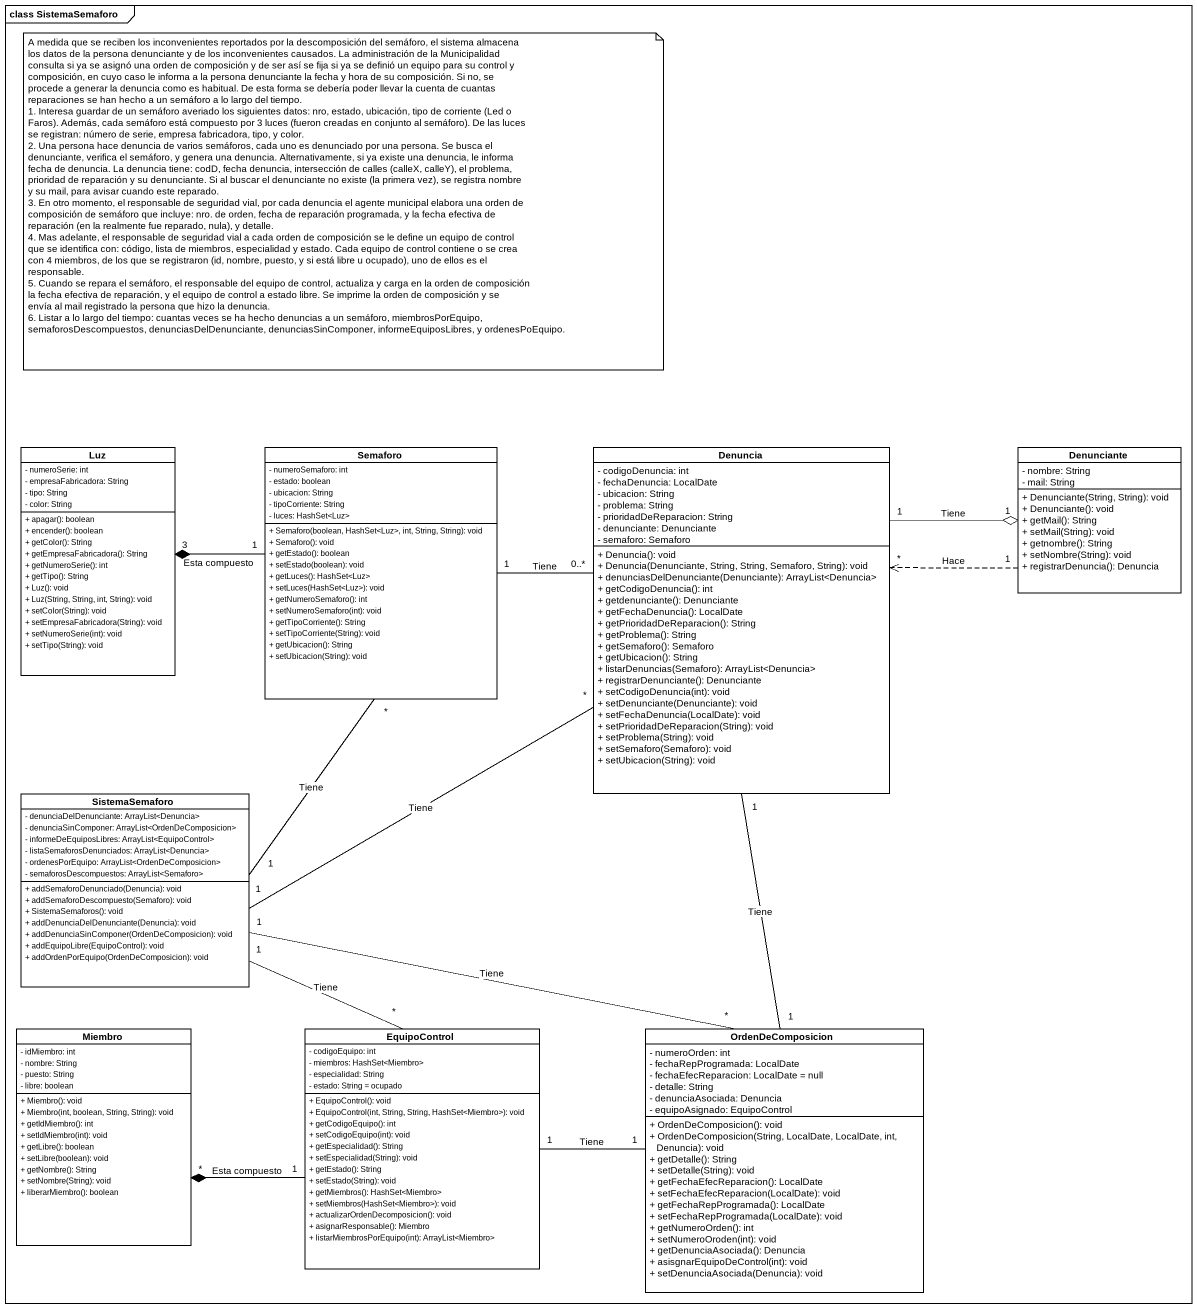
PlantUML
@startuml
mainframe class SistemaSemaforo
hide circle
hide empty members
skinparam classAttributeIconSize 0
class Luz {
  - numeroSerie: int
  - empresaFabricadora: String
  - tipo: String
  - color: String
  + apagar(): boolean
  + encender(): boolean
  + getColor(): String
  + getEmpresaFabricadora(): String
  + getNumeroSerie(): int
  + getTipo(): String
  + Luz(): void
  + Luz(String, String, int, String): void
  + setColor(String): void
  + setEmpresaFabricadora(String): void
  + setNumeroSerie(int): void
  + setTipo(String): void
}
class Semaforo {
  - numeroSemaforo: int
  - estado: boolean
  - ubicacion: String
  - tipoCorriente: String
  - luces: HashSet<Luz>
  + Semaforo(boolean, HashSet<Luz>, int, String, String): void
  + Semaforo(): void
  + getEstado(): boolean
  + setEstado(boolean): void
  + getLuces(): HashSet<Luz>
  + setLuces(HashSet<Luz>): void
  + getNumeroSemaforo(): int
  + setNumeroSemaforo(int): void
  + getTipoCorriente(): String
  + setTipoCorriente(String): void
  + getUbicacion(): String
  + setUbicacion(String): void
}
class Denuncia {
  - codigoDenuncia: int
  - fechaDenuncia: LocalDate
  - ubicacion: String
  - problema: String
  - prioridadDeReparacion: String
  - denunciante: Denunciante
  - semaforo: Semaforo
  + Denuncia(): void
  + Denuncia(Denunciante, String, String, Semaforo, String): void
  + denunciasDelDenunciante(Denunciante): ArrayList<Denuncia>
  + getCodigoDenuncia(): int
  + getdenunciante(): Denunciante
  + getFechaDenuncia(): LocalDate
  + getPrioridadDeReparacion(): String
  + getProblema(): String
  + getSemaforo(): Semaforo
  + getUbicacion(): String
  + listarDenuncias(Semaforo): ArrayList<Denuncia>
  + registrarDenunciante(): Denunciante
  + setCodigoDenuncia(int): void
  + setDenunciante(Denunciante): void
  + setFechaDenuncia(LocalDate): void
  + setPrioridadDeReparacion(String): void
  + setProblema(String): void
  + setSemaforo(Semaforo): void
  + setUbicacion(String): void
}
class Denunciante {
  - nombre: String
  - mail: String
  + Denunciante(String, String): void
  + Denunciante(): void
  + getMail(): String
  + setMail(String): void
  + getnombre(): String
  + setNombre(String): void
  + registrarDenuncia(): Denuncia
}
class SistemaSemaforo {
  - denunciaDelDenunciante: ArrayList<Denuncia>
  - denunciaSinComponer: ArrayList<OrdenDeComposicion>
  - informeDeEquiposLibres: ArrayList<EquipoControl>
  - listaSemaforosDenunciados: ArrayList<Denuncia>
  - ordenesPorEquipo: ArrayList<OrdenDeComposicion>
  - semaforosDescompuestos: ArrayList<Semaforo>
  + addSemaforoDenunciado(Denuncia): void
  + addSemaforoDescompuesto(Semaforo): void
  + SistemaSemaforos(): void
  + addDenunciaDelDenunciante(Denuncia): void
  + addDenunciaSinComponer(OrdenDeComposicion): void
  + addEquipoLibre(EquipoControl): void
  + addOrdenPorEquipo(OrdenDeComposicion): void
}
class Miembro {
  - idMiembro: int
  - nombre: String
  - puesto: String
  - libre: boolean
  + Miembro(): void
  + Miembro(int, boolean, String, String): void
  + getIdMiembro(): int
  + setIdMiembro(int): void
  + getLibre(): boolean
  + setLibre(boolean): void
  + getNombre(): String
  + setNombre(String): void
  + liberarMiembro(): boolean
}
class EquipoControl {
  - codigoEquipo: int
  - miembros: HashSet<Miembro>
  - especialidad: String
  - estado: String = ocupado
  + EquipoControl(): void
  + EquipoControl(int, String, String, HashSet<Miembro>): void
  + getCodigoEquipo(): int
  + setCodigoEquipo(int): void
  + getEspecialidad(): String
  + setEspecialidad(String): void
  + getEstado(): String
  + setEstado(String): void
  + getMiembros(): HashSet<Miembro>
  + setMiembros(HashSet<Miembro>): void
  + actualizarOrdenDecomposicion(): void
  + asignarResponsable(): Miembro
  + listarMiembrosPorEquipo(int): ArrayList<Miembro>
}
class OrdenDeComposicion {
  - numeroOrden: int
  - fechaRepProgramada: LocalDate
  - fechaEfecReparacion: LocalDate = null
  - detalle: String
  - denunciaAsociada: Denuncia
  - equipoAsignado: EquipoControl
  + OrdenDeComposicion(): void
  + OrdenDeComposicion(String, LocalDate, LocalDate, int, Denuncia): void
  + getDetalle(): String
  + setDetalle(String): void
  + getFechaEfecReparacion(): LocalDate
  + setFechaEfecReparacion(LocalDate): void
  + getFechaRepProgramada(): LocalDate
  + setFechaRepProgramada(LocalDate): void
  + getNumeroOrden(): int
  + setNumeroOroden(int): void
  + getDenunciaAsociada(): Denuncia
  + asisgnarEquipoDeControl(int): void
  + setDenunciaAsociada(Denuncia): void
}
Semaforo "1" -left-* "3" Luz : Esta compuesto
Denuncia "0..*" -left- "1" Semaforo : Tiene
Denuncia "1" -right-o "1" Denunciante : Tiene
Denunciante "1" .left.> "*" Denuncia : Hace
SistemaSemaforo "1" -up- "*" Semaforo : Tiene
SistemaSemaforo "1" -right- "*" Denuncia : Tiene
SistemaSemaforo "1" -- "*" EquipoControl : Tiene
SistemaSemaforo "1" -right- "*" OrdenDeComposicion : Tiene
EquipoControl "1" -left-* "*" Miembro : Esta compuesto
EquipoControl "1" -right- "1" OrdenDeComposicion : Tiene
OrdenDeComposicion "1" -up- "1" Denuncia : Tiene
note as N1
  A medida que se reciben los inconvenientes reportados por la descomposición del semáforo, el sistema almacena
  los datos de la persona denunciante y de los inconvenientes causados. La administración de la Municipalidad
  consulta si ya se asignó una orden de composición y de ser así se fija si ya se definió un equipo para su control y
  composición, en cuyo caso le informa a la persona denunciante la fecha y hora de su composición. Si no, se
  procede a generar la denuncia como es habitual. De esta forma se debería poder llevar la cuenta de cuantas
  reparaciones se han hecho a un semáforo a lo largo del tiempo.
  1. Interesa guardar de un semáforo averiado los siguientes datos: nro, estado, ubicación, tipo de corriente (Led o
  Faros). Además, cada semáforo está compuesto por 3 luces (fueron creadas en conjunto al semáforo). De las luces
  se registran: número de serie, empresa fabricadora, tipo, y color.
  2. Una persona hace denuncia de varios semáforos, cada uno es denunciado por una persona. Se busca el
  denunciante, verifica el semáforo, y genera una denuncia. Alternativamente, si ya existe una denuncia, le informa
  fecha de denuncia. La denuncia tiene: codD, fecha denuncia, intersección de calles (calleX, calleY), el problema,
  prioridad de reparación y su denunciante. Si al buscar el denunciante no existe (la primera vez), se registra nombre
  y su mail, para avisar cuando este reparado.
  3. En otro momento, el responsable de seguridad vial, por cada denuncia el agente municipal elabora una orden de
  composición de semáforo que incluye: nro. de orden, fecha de reparación programada, y la fecha efectiva de
  reparación (en la realmente fue reparado, nula), y detalle.
  4. Mas adelante, el responsable de seguridad vial a cada orden de composición se le define un equipo de control
  que se identifica con: código, lista de miembros, especialidad y estado. Cada equipo de control contiene o se crea
  con 4 miembros, de los que se registraron (id, nombre, puesto, y si está libre u ocupado), uno de ellos es el
  responsable.
  5. Cuando se repara el semáforo, el responsable del equipo de control, actualiza y carga en la orden de composición
  la fecha efectiva de reparación, y el equipo de control a estado libre. Se imprime la orden de composición y se
  envía al mail registrado la persona que hizo la denuncia.
  6. Listar a lo largo del tiempo: cuantas veces se ha hecho denuncias a un semáforo, miembrosPorEquipo,
  semaforosDescompuestos, denunciasDelDenunciante, denunciasSinComponer, informeEquiposLibres, y ordenesPoEquipo.
end note
@enduml
